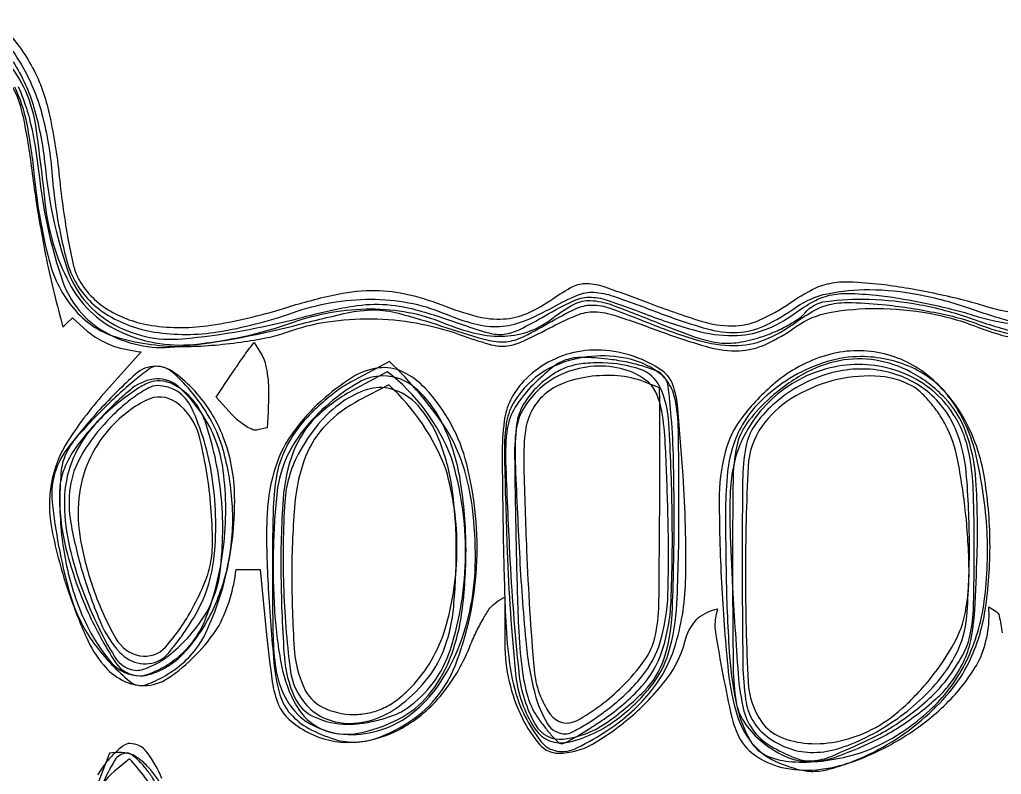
# Model space of a CAD drawing. Extents: x 0 to 564, y 0 to 802.
# Drawn here: x 149.9 to 251.3, y 206.8 to 284.8 of the extents above; entities that cross this region are included whole.
import ezdxf

# ---------------------------------------------------------------- set-up
doc = ezdxf.new("R2010")
doc.units = 0

msp = doc.modelspace()

# ---------------------------------------------------------------- linework, layer by layer
at = {"color": 8}
msp.add_lwpolyline([(146.40382, 284.831254, -0.065475), (150.038527, 280.22258, -0.070484), (152.195295, 275.068143, -0.045048), (153.266998, 268.652649, 0.016715), (153.603245, 265.577646, 0.01581), (154.148689, 262.4739, 0.015993), (154.80594, 259.759493, 0.051975), (155.480499, 258.03772, 0.133303), (158.795225, 254.424168, 0.102712), (163.82546, 252.537933, 0.07889), (170.373336, 252.560243, 0.044611), (178.080688, 254.528442, -0.04138), (182.102376, 255.583142, -0.043926), (186.162577, 255.93306, -0.045616), (190.074036, 255.568269, -0.052955), (193.654236, 254.5, 0.032933), (196.92398, 253.380242, 0.079975), (199.453239, 253.11499, 0.080588), (201.926176, 253.657473, 0.033828), (205.011414, 255.126587, -0.028498), (207.524973, 256.356452, -0.113258), (209.206381, 256.649422, -0.071081), (211.221707, 256.251441, -0.007026), (215.868912, 254.55011, 0.021035), (220.815668, 252.894646, 0.080559), (224.030384, 252.506668, 0.100376), (226.823443, 253.192384, 0.043179), (230.154373, 255.131226, -0.103367), (233.331483, 256.50238, -0.05224), (237.690992, 256.926743, -0.045866), (242.735953, 256.425559, -0.036907), (248, 255, 0.019295), (252.764309, 253.527975, 0.07595)], format="xyb", dxfattribs=at)
at = {"color": 250}
msp.add_lwpolyline([(147.987112, 284.241417, -0.069424), (151.083532, 280.124046, -0.07157), (152.882451, 275.391982, -0.029403), (153.9897, 268.599854, 0.009258), (154.403418, 265.2066, 0.011004), (154.923393, 262.021965, 0.009886), (155.47193, 259.365473, 0.067104), (155.939941, 258.112244, 0.132688), (158.979604, 254.88341, 0.101728), (163.552866, 253.21936, 0.07497), (169.647847, 253.240369, 0.037683), (177.160904, 254.987122, -0.020575), (182.287142, 256.365207, -0.049987), (186.170534, 256.839714, -0.058999), (189.667524, 256.502378, -0.040053), (193.5, 255.341614, 0.030144), (197.130556, 254.163106, 0.077277), (199.871653, 253.889854, 0.08974), (202.316114, 254.472251, 0.051516), (204.959656, 255.971252, -0.034712), (207.02573, 257.236237, -0.130663), (208.495071, 257.565025, -0.074762), (210.34312, 257.211602, -0.006699), (214.788879, 255.580688, 0.015234), (220.29783, 253.665777, 0.075743), (223.527155, 253.168221, 0.105683), (226.224576, 253.740081, 0.044214), (229.487503, 255.556091, -0.027326), (231.769689, 256.929042, -0.071375), (233.567326, 257.573936, -0.06186), (235.620766, 257.735201, -0.016767), (238.877045, 257.478333, -0.014041), (241.382874, 257.124344, -0.008972), (244.273558, 256.579308, -0.009013), (247.089696, 255.942673, -0.016579), (249.352097, 255.307983, 0.046337), (253.549203, 254.395522, 0.05996)], format="xyb", dxfattribs=at)
at = {"color": 9}
msp.add_lwpolyline([(148.581016, 280.438955, -0.080703), (150.48893, 277.478729, -0.067452), (151.521925, 273.841977, -0.009067), (152.506912, 265.934082, 0.093258), (155.000709, 257.630723, 0.16174), (160.107235, 252.655746, 0.137797), (167.846322, 251.265221, 0.060848), (178.080688, 253.528442, -0.04138), (182.102376, 254.583142, -0.043926), (186.162577, 254.93306, -0.045616), (190.074036, 254.568269, -0.052955), (193.654236, 253.5, 0.040394), (197.049833, 252.393418, 0.069696), (200.002909, 252.111664, 0.080386), (202.617917, 252.653936, 0.074864), (205, 254, -0.043096), (207.186102, 255.42497, -0.13718), (208.872261, 255.800018, -0.075714), (211.047302, 255.34793, -0.007471), (216.040375, 253.405457, 0.011389), (219.686847, 252.019665, 0.048222), (221.951244, 251.455841, 0.068849), (223.863083, 251.436374, 0.040971), (226.094162, 251.910034, 0.024973), (227.589641, 252.440801, 0.023797), (229.049662, 253.125595, 0.024518), (230.279058, 253.854499, 0.073596), (231.003815, 254.504578, -0.189316), (233.192147, 255.711093, -0.039858), (237.636412, 255.933472, -0.03877), (242.884789, 255.368787, -0.038411), (248, 254, 0.019352), (252.768351, 252.527319, 0.076188)], format="xyb", dxfattribs=at)
at = {"color": 253}
msp.add_lwpolyline([(149.229704, 280.458885, -0.072847), (151.369542, 275.731764, -0.045211), (152.51767, 269.738464, 0.05605), (154.797892, 259.08721, 0.179384), (159.27947, 253.521042, 0.159035), (166.709368, 251.840015, 0.041777), (178.880341, 254.009888, -0.018662), (183.906375, 255.14761, -0.057143), (187.385605, 255.395515, -0.057338), (190.824221, 254.849124, -0.018884), (195.707809, 253.285339, 0.019724), (198.360378, 252.440845, 0.095761), (199.927351, 252.318626, 0.088085), (201.488964, 252.782623, 0.015299), (204.207809, 254.250793, -0.019872), (207.035413, 255.744462, -0.107816), (208.713476, 256.139931, -0.086303), (210.570563, 255.848739, -0.010275), (214.5, 254.422119, 0.024849), (219.733359, 252.692953, 0.067744), (223.590269, 252.172424, 0.089069), (226.801188, 252.752739, 0.069905), (229.918106, 254.439575, -0.032357), (231.887433, 255.704487, -0.07106), (233.556601, 256.341118, -0.061716), (235.481702, 256.532752, -0.019645), (238.362381, 256.350037, -0.015695), (240.681815, 256.037323, -0.009372), (243.418943, 255.527519, -0.009379), (246.128622, 254.916903, -0.01603), (248.361694, 254.292969, 0.048091), (252.838705, 253.346263, 0.051275)], format="xyb", dxfattribs=at)
at = {"color": 7}
for points in [[(148.882973, 278.357285, -0.082141), (150.169006, 275.112554, -0.022675), (151.089905, 269.685791, 0.007099), (151.516784, 266.588191, 0.005467), (152.067408, 263.220749, 0.00553), (152.651392, 260.084097, 0.013118), (154.368973, 253.035645), (154.853333, 253.52002), (155.337692, 254.004333), (156.918854, 252.605408), (156.918854, 252.605408, 0.040123), (157.667445, 252.043233, 0.025892), (158.613251, 251.511513, 0.026003), (159.598703, 251.085095, 0.043796), (162.433365, 250.485413), (158.860992, 246.492737), (158.860992, 246.492737, 0.038794), (154.909749, 241.320308, 0.098689), (153.174129, 236.950172, 0.094641), (153.209803, 232.135931, 0.033821), (155.008163, 225.476257, 0.022497), (156.791518, 220.963601, 0.066071), (158.543447, 218.127113, 0.101823), (160.474193, 216.557446, 0.120494), (162.753784, 216, 0.148498), (165.204386, 216.744233, 0.052273), (168.059086, 219.120232, 0.051574), (170.489106, 222.192791, 0.092437), (172.25, 228), (173.495789, 228), (174.741577, 228), (175.406937, 221.25), (175.406937, 221.25, 0.010172), (175.986767, 216.383949, 0.065504), (176.645283, 214.002365, 0.113197), (177.744235, 212.482448, 0.058778), (179.684265, 211.149719, 0.132557), (184.24631, 210.125055, 0.110962), (189.051039, 211.42205, 0.097341), (193.329175, 214.872763, 0.079509), (196.354385, 219.927673, -0.015878), (197.028582, 221.468901, -0.018993), (197.763222, 222.872826, -0.018027), (198.461733, 223.99662, -0.106679), (200, 225.118042), (200.003738, 220.309021), (200.003738, 220.309021, 0.0578), (200.459573, 216.405516, 0.05585), (201.797808, 212.661774, 0.06328), (203.626038, 209.879081, 0.219193), (205.534958, 209, 0.131278), (209.057699, 209.941134, 0.050095), (213.218691, 212.925735, 0.049874), (216.804883, 216.784558, 0.101149), (218.590546, 220.5047, -0.045662), (218.919696, 221.443699, -0.043669), (219.417782, 222.32238, -0.046884), (219.999895, 223.018173, -0.103881), (221.976013, 223.92804), (221.816757, 223.213989), (221.816757, 223.213989, 0.094713), (221.765498, 221.537973, 0.007321), (222.54277, 217.08815, 0.008883), (223.454098, 212.712542, 0.063998), (224.193192, 210.693604, 0.131681), (226.094091, 208.614272, 0.094895), (229.02858, 207.445198, 0.080136), (232.649961, 207.336652, 0.060526), (236.510757, 208.32605), (236.510757, 208.32605, 0.051292), (241.750919, 211.01609, 0.057926), (246.102451, 214.625801, 0.065713), (249.023092, 218.620205, 0.125684), (250, 224.118042), (250.766739, 223.644165), (250.766739, 223.644165, -0.208963), (251.080247, 223.191025, -0.011475), (251.379887, 221.44854, -0.016212)], [(149.35387, 277.888245, -0.066328), (150.593552, 274.188271, -0.023148), (151.404205, 268.619141, 0.038068), (152.933677, 259.936336, 0.118464), (155.691116, 254.720146, 0.145656), (160.133868, 251.938475, 0.069299), (166.884857, 251.043884, 0.018317), (169.710703, 251.166241, 0.014772), (172.731806, 251.498207, 0.015026), (175.505321, 251.971545, 0.036689), (177.5, 252.528809, -0.048114), (181.70035, 253.599719, -0.041791), (186.233971, 253.917366, -0.040945), (190.852875, 253.47525, -0.041747), (195.307007, 252.286926, 0.014413), (198.402746, 251.276997, 0.088651), (200.063208, 251.094139, 0.090204), (201.671648, 251.499838, 0.01519), (204.531372, 252.907349, -0.023415), (207.448553, 254.283988, -0.105579), (209.290859, 254.62632, -0.07414), (211.411996, 254.252018, -0.008074), (216.103119, 252.598816, 0.019741), (221.055469, 250.98244, 0.078631), (224.218321, 250.604057, 0.100375), (226.933986, 251.262738, 0.04388), (230.154373, 253.131226, -0.108233), (233.544351, 254.555722, -0.047039), (238.438538, 254.988365, -0.04414), (243.863849, 254.476543, -0.048333), (248.945465, 253.021484, 0.043736), (252.945514, 251.836313, 0.070214)], [(164.582909, 206.380219, 0.067262), (163.036234, 209.121678, 0.234885), (161.269699, 210, 0.159129), (160.636984, 209.793402, 0.034861), (159.750465, 209.045303, 0.032971), (158.801683, 207.994172, 0.02649), (157.922104, 206.75, 0.100176)]]:
    msp.add_lwpolyline(points, format="xyb", dxfattribs=at)
at = {"color": 254}
msp.add_lwpolyline([(149.742498, 277.922551, -0.035003), (150.683064, 275.3694, -0.02844), (151.401035, 272.248596, -0.013926), (151.976318, 268.207581, 0.054378), (154.317957, 257.843691, 0.181312), (158.682865, 252.550583, 0.15682), (165.918565, 250.997918, 0.03813), (178.100342, 253.163696, -0.007658), (183.715002, 254.519013, -0.055501), (186.470781, 254.825203, -0.066077), (189.035841, 254.484123, -0.01326), (193.461807, 253.160095, 0.008736), (197.888999, 251.791979, 0.077193), (199.912224, 251.531242, 0.104643), (201.673198, 251.951821, 0.021783), (204.498398, 253.446167, -0.020805), (207.316159, 254.943676, -0.111464), (209.00107, 255.329094, -0.087308), (210.873732, 255.005119, -0.010119), (214.867065, 253.475891, 0.024508), (220.006007, 251.675646, 0.071995), (223.706646, 251.13826, 0.094339), (226.814771, 251.728467, 0.065056), (229.957687, 253.468811, -0.032885), (232.034769, 254.799794, -0.077386), (233.759874, 255.428856, -0.059753), (235.855007, 255.588052, -0.0137), (239.401962, 255.33606, -0.014502), (241.983887, 255.005547, -0.012165), (244.699266, 254.509613, -0.01234), (247.158881, 253.934605, -0.032724), (248.872131, 253.36731, 0.050943), (252.501966, 252.3101, 0.064239)], format="xyb", dxfattribs=at)
at = {"color": 7}
for points in [[(171.84166, 243.99762), (170.183304, 245.816711), (171.760056, 248.158325), (171.760056, 248.158325, -0.001853), (172.392075, 249.089469, -0.002303), (172.987019, 249.9505, -0.001876), (173.492522, 250.669172, -0.017417), (174.108749, 251.442078), (174.931793, 250.110352), (174.931793, 250.110352, -0.075442), (175.238509, 249.39089, -0.025355), (175.467785, 248.269539, -0.024564), (175.599105, 246.984858, -0.025755), (175.446548, 242.648865), (174.473282, 242.413696), (174.473282, 242.413696, -0.1524), (173.986637, 242.445574, -0.043507), (173.298759, 242.781975, -0.039463), (172.548022, 243.318712, -0.033017)], [(210.796326, 211.483887), (210.796326, 211.483887, 0.078349), (215.157042, 215.473499, 0.097934), (217.676615, 220.334641, 0.067382), (218.696889, 227.160066, 0.02018), (218.417297, 237.695862, 0.004578), (217.888601, 244.635069, 0.063402), (217.360596, 247.090218, 0.151253), (216.318949, 248.493067, 0.059089), (214.194427, 249.692139, 0.067354), (210.845822, 250.58752, 0.077173), (207.537285, 250.497276, 0.079852), (204.503155, 249.421681, 0.079307), (201.950806, 247.447632, 0.073519), (200.598137, 245.501584, 0.084032), (199.944136, 243.333549, 0.033193), (199.734062, 239.773726, 0.002959), (199.853745, 230.799866, 0.00493), (200.076134, 223.163542, 0.02113), (200.445532, 218.625923, 0.035379), (201.06558, 215.473529, 0.051748), (202.083206, 212.836914, 0.047116), (203.775645, 210.172521, 0.191458), (205.399452, 209.215881, 0.156795), (207.451954, 209.540808, 0.029143)], [(235.684906, 208.055908), (235.684906, 208.055908, 0.044311), (239.510042, 209.891425, 0.041368), (243.047045, 212.409355, 0.043053), (245.971819, 215.345843, 0.061705), (247.964828, 218.427368, 0.075133), (249.629272, 223.791759, 0.039922), (250.124317, 230.745361, 0.039917), (249.507745, 237.692512, 0.074826), (247.75, 243.038086, 0.100109), (243.961534, 247.8534, 0.124468), (238.864943, 250.359291, 0.125482), (233.222023, 250.131465, 0.102733), (227.892609, 247.256165, 0.055125), (224.51622, 243.711965, 0.100001), (222.775616, 240.124016, 0.064295), (222.151918, 235.116903, 0.012644), (222.422272, 226.039673, 0.011131), (223.08677, 217.462975, 0.054043), (224.090891, 212.69503, 0.102452), (225.730085, 209.830386, 0.116509), (228.308304, 208.009583, 0.028276), (230.324851, 207.327006, 0.069141), (231.87508, 207.121521, 0.065224), (233.476223, 207.341516, 0.023014)], [(165.885712, 217.632507), (165.885712, 217.632507, 0.132535), (169.200721, 221.598336, 0.056523), (171.392626, 228.217354, 0.055052), (172.102833, 235.526148, 0.087485), (170.93338, 241.684875, 0.05214), (169.600687, 244.332283, 0.047896), (167.715773, 246.729805, 0.051469), (165.684681, 248.461385, 0.151932), (163.953049, 249, 0.187366), (161.849249, 248.182956, 0.021382), (158.17461, 244.521286, 0.025257), (154.814118, 240.481857, 0.099703), (153.429916, 237.576782, 0.088955), (153.25051, 234.960267, 0.019098), (153.920055, 230.443855, 0.020853), (154.986957, 225.826257, 0.048038), (156.257111, 222.5, 0.044211), (157.570695, 220.35332, 0.030974), (159.396931, 218.18261, 0.027624), (161.2564, 216.435664, 0.176544), (162.451813, 216, 0.08934), (163.026349, 216.103484, 0.021846), (163.915579, 216.479546, 0.021688), (164.912448, 217.007621, 0.020127)], [(189.808136, 212.024414), (189.808136, 212.024414, 0.164632), (194.901347, 218.108833, 0.078644), (197.08983, 228.19577, 0.075911), (196.073573, 238.878543, 0.12764), (191.777954, 246.736328, 0.093803), (189.449453, 248.432473, 0.142444), (186.993448, 248.827583, 0.110229), (184.248866, 247.847303, 0.043049), (181.022705, 245.40155, 0.058854), (177.931986, 241.867014, 0.081983), (176.155458, 238.067207, 0.062928), (175.425001, 233.169361, 0.021751), (175.576462, 226.005127, 0.005652), (176.156273, 218.384492, 0.048771), (176.781776, 215.036636, 0.111072), (177.860993, 213.077054, 0.087474), (179.762711, 211.565308, 0.048246), (182.405752, 210.445611, 0.087716), (184.725039, 210.144005, 0.084176), (187.071508, 210.653029, 0.041508)], [(164.418625, 184.25), (164.418625, 184.25, 0.021997), (164.629521, 185.58851, 0.003351), (164.91444, 188.276932, 0.003746), (165.20586, 191.45675, 0.003237), (165.465164, 194.799133, 0.008999), (165.702618, 199.27899, 0.034292), (165.608641, 202.075012, 0.053059), (165.171641, 204.143806, 0.054899), (164.31189, 206.049133, 0.039296), (163.51919, 207.17823, 0.04298), (162.58095, 208.133186, 0.047365), (161.642671, 208.794094, 0.130484), (159.165421, 209), (157.457184, 204.527039), (157.457184, 204.527039, 0.059782), (156.546241, 200.889584, 0.061854), (156.537294, 197.182678, 0.04435), (157.501177, 192.655542, 0.014874), (161.271713, 182), (162.616806, 182), (163.961899, 182), (164.418625, 184.25)]]:
    msp.add_lwpolyline(points, format="xyb", close=True, dxfattribs=at)
at = {"color": 254}
for points in [[(190.490768, 213.171387), (190.490768, 213.171387, 0.075668), (193.126199, 215.982036, 0.053433), (195.187531, 219.796654, 0.049842), (196.515013, 224.260442, 0.046654), (196.972458, 229, 0.029961), (196.668882, 234.327218, 0.049673), (195.704582, 238.719994, 0.055717), (194.000489, 242.468517, 0.051991), (188.100327, 249.5), (184.331131, 247.5), (184.331131, 247.5, 0.036856), (182.721483, 246.487444, 0.023328), (180.999098, 245.089378, 0.023398), (179.427101, 243.548896, 0.039405), (178.28096, 242.102112, 0.049813), (177.043654, 239.791617, 0.059393), (176.376564, 237.41333, 0.033079), (176.073497, 234.004957, 0.005638), (176, 227.487, 0.005414), (176.069284, 221.088202, 0.031728), (176.354918, 217.739403, 0.060656), (176.965714, 215.529731, 0.069027), (178.072586, 213.634888, 0.119928), (180.52415, 211.710242, 0.097697), (183.78129, 210.94046, 0.090597), (187.302199, 211.448847, 0.085812)], [(211.656662, 212.551697), (211.656662, 212.551697, 0.059199), (215.063225, 215.854009, 0.098761), (216.921455, 219.373413, 0.060774), (217.782599, 224.466081, 0.011529), (218, 233.893616, 0.003268), (217.947325, 241.953292, 0.034641), (217.677286, 245.226006, 0.09306), (217.028538, 247.07666, 0.109695), (215.777496, 248.443298, 0.100249), (212.683089, 249.792572, 0.075401), (208.967722, 250.018875, 0.075188), (205.341892, 249.132436, 0.098512), (202.507553, 247.25, 0.064245), (200.886459, 245.160531, 0.100914), (200.151785, 243.018265, 0.038301), (199.968635, 239.543632, 0.002752), (200.252411, 229.896118, 0.016526), (201.117228, 217.190374, 0.120739), (203.144543, 211.483315, 0.315332), (206.545359, 210.131962, 0.105111)], [(238.914047, 209.956177), (238.914047, 209.956177, 0.072937), (244.157904, 213.678925, 0.089337), (247.691456, 218.529137, 0.080705), (249.538433, 224.710367, 0.048395), (249.788651, 232.386841, 0.044712), (248.577573, 240.214792, 0.098603), (246.014677, 245.666779, 0.128017), (242.069163, 248.85832, 0.106778), (236.784058, 250, 0.074031), (233.340204, 249.487286, 0.056487), (229.837975, 247.971603, 0.056427), (226.759845, 245.708252, 0.073425), (224.569458, 242.985413, 0.057821), (223.55744, 240.69056, 0.048249), (223.018942, 238.07975, 0.026483), (222.811277, 234.239881, 0.004961), (222.873611, 227.194092, 0.012159), (223.226541, 219.007753, 0.040901), (224.022764, 213.70929, 0.068359), (225.307996, 210.370143, 0.172778), (227.228958, 208.669312, 0.080489), (229.668964, 208.118784, 0.042767), (232.773693, 208.193947, 0.041082), (236.020671, 208.824483, 0.049499)], [(166.777954, 219.263672), (166.777954, 219.263672, 0.075442), (169.730013, 223.545599, 0.065), (171.467308, 228.732834, 0.061422), (171.873658, 234.473368, 0.054758), (170.912155, 240.377747, 0.05784), (169.73452, 243.272297, 0.04314), (167.820463, 246.142319, 0.043292), (165.707519, 248.361272, 0.182831), (164.019135, 249, 0.159154), (163.392089, 248.795219, 0.011879), (161.948055, 247.685844, 0.015512), (160.265425, 246.24, 0.01113), (158.473679, 244.526306, 0.014943), (155.840706, 241.731085, 0.074936), (154.672855, 239.933083, 0.085889), (154.164973, 237.985493, 0.023018), (154.0439, 234.776306, 0.04981), (154.738252, 228.363454, 0.057479), (156.684738, 222.53318, 0.06889), (159.390651, 218.354168, 0.218013), (162.34874, 217, 0.07803), (163.384482, 217.162628, 0.040265), (164.599659, 217.66494, 0.038779), (165.794335, 218.397371, 0.047318)], [(164.731277, 193.845398), (164.731277, 193.845398, 0.006494), (164.961007, 199.304056, 0.029249), (164.867151, 202.494667, 0.050764), (164.449557, 204.673903, 0.072444), (163.619995, 206.457214, 0.024249), (162.912367, 207.430731, 0.030714), (162.163876, 208.253044, 0.031772), (161.474316, 208.842664, 0.162381), (161.002625, 209, 0.260959), (159.732663, 208.288748, 0.040461), (158.381151, 205.620537, 0.04177), (157.346293, 202.327481, 0.055304), (157, 199.206238, 0.053686), (157.35448, 195.914312, 0.014592), (158.619564, 190.826729, 0.014483), (160.175535, 185.82969, 0.055744), (162.225739, 181.825745), (163.201096, 182.801086), (163.201096, 182.801086, 0.155067), (163.60985, 183.590631, 0.00809), (164.052916, 186.447693, 0.012166), (164.447818, 189.916923, 0.008491)]]:
    msp.add_lwpolyline(points, format="xyb", close=True, dxfattribs=at)
at = {"color": 9}
for points in [[(210.438126, 212.10498), (210.438126, 212.10498, 0.047006), (214.432038, 215.443315, 0.114903), (216.42889, 218.686951, 0.070594), (217.298725, 223.411529, 0.010279), (217.5, 233.20105, 0.005606), (217.431679, 239.294051, 0.013917), (217.207575, 243.749344, 0.01301), (216.869655, 246.983416, 0.165408), (216.33696, 248.064087, 0.102251), (215.603228, 248.546025, 0.022975), (214.182178, 249.035034, 0.0229), (212.457759, 249.456465, 0.020414), (210.63472, 249.737732, 0.023249), (207.966592, 249.913412, 0.087838), (206.31933, 249.654388, 0.089294), (204.8753, 248.847965, 0.024499), (202.937057, 247.090881, 0.055187), (201.079527, 244.770878, 0.106785), (200.263613, 242.550262, 0.0442), (200.087084, 239.092494, 0.003343), (200.500092, 229.716248, 0.013055), (201.450412, 217.36893, 0.103071), (203.183094, 211.928764, 0.302776), (206.079178, 210.461165, 0.121418)], [(238.610611, 210.493225), (238.610611, 210.493225, 0.02772), (240.705223, 211.68621, 0.021103), (242.861826, 213.210754, 0.02151), (244.766671, 214.817037, 0.045936), (246.056946, 216.243225, 0.048718), (247.379295, 218.418372, 0.061379), (248.134008, 220.648849, 0.036524), (248.545618, 223.7813, 0.00704), (248.794876, 229.5, 0.022445), (248.67633, 237.19453, 0.07189), (247.640566, 242.205696, 0.10279), (245.490715, 245.694835, 0.080711), (241.952667, 248.399292, 0.082459), (238.318137, 249.632208, 0.089115), (234.581091, 249.575157, 0.081442), (230.832784, 248.183289, 0.05624), (227.169357, 245.509766, 0.05043), (224.979399, 243.048951, 0.107292), (223.962456, 240.72625, 0.04664), (223.58073, 237.128552, 0.003639), (223.530289, 227.457581, 0.002623), (223.60123, 217.750776, 0.037607), (223.903725, 214.311661, 0.103527), (224.695585, 212.265376, 0.071343), (226.336044, 210.38739, 0.066658), (228.934322, 208.695296, 0.113671), (231.451645, 208.138306, 0.086605), (234.428437, 208.684276, 0.02704)], [(165.647125, 218.465393), (165.647125, 218.465393, 0.149053), (169.108574, 222.890043, 0.062283), (170.95348, 230.315376, 0.06127), (170.927755, 238.203062, 0.11709), (168.715637, 244.102112, 0.061324), (166.303991, 246.883157, 0.19865), (164.047777, 247.685654, 0.158859), (161.533452, 246.723285, 0.036377), (158.170837, 243.569519, 0.018405), (156.145658, 241.203351, 0.045916), (154.900709, 239.300369, 0.060417), (154.228549, 237.551184, 0.061624), (154, 235.703857, 0.063469), (154.73489, 229.937852, 0.041611), (156.950361, 223.608688, 0.039435), (159.79578, 218.384244, 0.253546), (162.350067, 217, 0.080045), (162.953607, 217.097244, 0.024688), (163.815605, 217.430458, 0.023996), (164.757679, 217.904522, 0.024209)], [(189.039856, 212.52063), (189.039856, 212.52063, 0.099745), (192.112614, 214.985571, 0.07945), (194.292515, 218.644394, 0.062303), (195.584073, 223.613161, 0.032477), (196, 230.009827, 0.040614), (195.410736, 237.252373, 0.070761), (193.612173, 242.992287, 0.098743), (190.852743, 246.684688, 0.185112), (187.421738, 248, 0.131269), (184.922881, 247.332452, 0.047388), (181.898813, 245.188133, 0.04641), (179.134334, 242.317371, 0.069615), (177.364029, 239.328796, 0.073628), (176.447012, 235.719286, 0.020519), (176.09185, 229.882111, 0.021268), (176.235902, 223.562782, 0.031343), (176.944153, 218.059265, 0.08208), (178.488249, 213.88691, 0.157061), (181.096685, 211.500488, 0.152243), (184.670957, 211.043239, 0.075724)], [(164, 185.849121), (164, 185.849121, -0.01228), (164.038352, 187.410488, -0.002842), (164.182339, 190.035316, -0.002933), (164.383105, 193.056734, -0.002865), (164.620728, 196.099121, 0.009057), (164.897735, 200.31798, 0.046765), (164.790243, 202.65258, 0.078288), (164.279588, 204.328711, 0.05772), (161.229233, 208.43512), (159.641083, 207.117065), (159.641083, 207.117065, 0.165208), (157.779203, 204.084449, 0.066278), (157.332106, 199.17366, 0.053115), (158.242899, 193.052002, 0.035503), (161.897949, 183), (162.948975, 183), (164, 183), (164, 185.849121)]]:
    msp.add_lwpolyline(points, format="xyb", close=True, dxfattribs=at)
at = {"color": 253}
for points in [[(210.257019, 212.528687), (210.257019, 212.528687, 0.05904), (214.124156, 215.884918, 0.105461), (216.235941, 219.506393, 0.069144), (217.178003, 224.692039, 0.014568), (217.293411, 233.920837, 0.00968), (216.962171, 243.120882, 0.094809), (216.026114, 246.874336, 0.206441), (214.014154, 248.67553, 0.074336), (210.149261, 249.357361, 0.033407), (208.090561, 249.27377, 0.058545), (206.430094, 248.894905, 0.061681), (204.961616, 248.159119, 0.04165), (203.492477, 246.99292, 0.070053), (201.949153, 245.071637, 0.100741), (201.231726, 243.017761, 0.03674), (201.020552, 239.605222, 0.002573), (201.181641, 230.011475, 0.004276), (201.423342, 222.086047, 0.021698), (201.787092, 217.683197, 0.039866), (202.379869, 214.839483, 0.077841), (203.365005, 212.75, 0.015141), (204.12696, 211.696597, 0.021222), (204.873947, 210.807808, 0.018244), (205.532514, 210.13922, 0.191403), (205.882874, 210, 0.124462), (206.294465, 210.104067, 0.007213), (207.437082, 210.74279, 0.010602), (208.783955, 211.559982, 0.007575)], [(237.617035, 210.402161), (237.617035, 210.402161, 0.030904), (239.845249, 211.612398, 0.024317), (242.100502, 213.181847, 0.024829), (244.118148, 214.902946, 0.040945), (245.617035, 216.567566, 0.035123), (247.274988, 219.092616, 0.076567), (248.084595, 221.256966, 0.045202), (248.423966, 224.200866, 0.006108), (248.5, 230.425171, 0.007616), (248.417957, 235.811197, 0.028769), (248.121731, 239.169296, 0.045145), (247.538654, 241.596744, 0.054572), (246.551651, 243.720764, 0.14732), (241.793581, 248.015187, 0.137204), (235.312799, 249.12088, 0.130217), (228.940189, 246.702569, 0.127194), (224.533234, 241.428772, 0.05295), (223.725872, 239.126408, 0.040441), (223.324982, 236.485138, 0.024902), (223.251127, 232.792401, 0.006154), (223.506226, 226.737366, 0.004087), (224.103431, 217.208055, 0.04308), (224.712515, 213.357201, 0.111346), (225.800598, 211.187037, 0.097083), (227.762711, 209.565308, 0.030988), (230.167771, 208.447161, 0.114992), (231.81135, 208.208412, 0.078212), (233.711413, 208.675065, 0.009709)], [(168.401794, 222.336365), (168.401794, 222.336365, 0.130735), (170.61034, 227.844545, 0.056097), (170.684282, 235.830048, 0.056577), (169.041546, 243.321944, 0.189859), (165.848602, 247.081055, 0.084108), (164.679003, 247.473291, 0.111746), (163.563124, 247.398621, 0.07203), (162.245539, 246.789241, 0.018651), (160.329559, 245.437805, 0.057794), (157.166754, 242.388877, 0.083704), (155.238413, 239.030693, 0.08374), (154.518161, 235.226975, 0.057892), (154.937225, 230.857117, 0.030458), (156.127059, 226.593768, 0.02821), (157.851301, 222.392647, 0.025744), (159.722929, 218.944907, 0.167302), (161.223267, 217.705505, 0.169945), (162.670295, 217.673309, 0.064715), (164.518154, 218.551559, 0.052559), (166.509614, 220.155224, 0.036642)], [(189.885712, 213.632507), (189.885712, 213.632507, 0.163154), (194.389726, 219.728506, 0.076967), (195.959755, 229.504768, 0.075286), (194.495826, 239.552313, 0.137983), (187.857117, 248.43927), (184.222534, 246.469666), (184.222534, 246.469666, 0.071038), (180.43278, 243.657095, 0.106881), (178.194099, 240.221779, 0.074238), (177.103147, 235.259066, 0.020403), (176.883514, 227.240234, 0.01444), (177.23512, 218.932553, 0.088956), (178.28406, 214.800804, 0.182141), (180.345127, 212.743849, 0.106416), (183.800552, 212, 0.037156), (185.408858, 212.119682, 0.028395), (187.13677, 212.479546, 0.029067), (188.724295, 213.006025, 0.058235)]]:
    msp.add_lwpolyline(points, format="xyb", close=True, dxfattribs=at)
at = {"color": 8}
for points in [[(210.656662, 213.551697), (210.656662, 213.551697, 0.057451), (214.163997, 216.928093, 0.099984), (216.058971, 220.477943, 0.066021), (216.85925, 225.462996, 0.014212), (216.849655, 234.227295, 0.00453), (216.587983, 241.007554, 0.030597), (216.223173, 244.347107, 0.067278), (215.607646, 246.306801, 0.125845), (214.55751, 247.581604, 0.101792), (211.949165, 248.773054, 0.08203), (208.866831, 248.964104, 0.080329), (205.827532, 248.148731, 0.090993), (203.345398, 246.43634, 0.068047), (201.852827, 244.470942, 0.101498), (201.193832, 242.422981, 0.037551), (201.080045, 239.072447, 0.002653), (201.514923, 229.711792, 0.009992), (202.164633, 220.667657, 0.039317), (203.110937, 215.164513, 0.074867), (204.428319, 212.034135, 0.261476), (206.270615, 211, 0.116625), (206.859463, 211.139243, 0.015628), (207.988262, 211.749557, 0.017364), (209.299486, 212.574615, 0.013813)], [(237.299667, 210.616943), (237.299667, 210.616943, 0.03317), (240.253349, 212.364105, 0.036296), (242.857033, 214.439789, 0.038278), (245.00427, 216.750797, 0.048138), (246.595016, 219.200317, 0.100792), (247.722401, 223.137963, 0.019915), (248.003681, 230.5131, 0.021098), (247.676703, 237.957782, 0.077579), (246.555283, 242.521912, 0.134283), (243.357209, 246.619306, 0.127997), (238.460587, 248.611923, 0.116758), (232.845424, 248.045116, 0.099644), (227.70578, 245.021973, 0.059698), (225.803545, 242.858388, 0.106157), (224.904509, 240.673927, 0.042161), (224.570534, 237.155515, 0.003107), (224.530289, 227.462708, 0.002725), (224.600218, 218.153712, 0.032139), (224.879227, 214.5476, 0.088906), (225.557563, 212.492533, 0.098814), (226.891083, 210.887146, 0.07714), (229.138849, 209.580106, 0.086911), (231.585913, 209.085762, 0.077024), (234.289545, 209.433173, 0.046606)], [(164.624161, 218.76532), (164.624161, 218.76532, 0.070829), (165.187454, 219.259623, 0.013773), (166.041464, 220.312309, 0.014382), (166.975504, 221.606192, 0.012863), (167.870422, 223, 0.113023), (170.000652, 229.42905, 0.062439), (169.752468, 237.741615, 0.06901), (167.643989, 244.746758, 0.293147), (164.131058, 247, 0.128828), (163.168501, 246.747806, 0.028852), (161.728054, 245.824165, 0.028104), (160.14018, 244.529418, 0.023963), (158.616364, 242.997131, 0.053067), (156.205036, 239.680697, 0.095448), (155.111601, 236.512398, 0.08004), (155.177688, 232.787582, 0.028721), (156.416687, 227.610535, 0.027069), (158.27743, 222.4564, 0.087078), (160.251276, 219.405884, 0.168353), (162.365879, 218.280154, 0.185713)], [(189.385117, 214.088318), (189.385117, 214.088318, 0.062378), (192.118154, 216.852725, 0.079448), (193.823936, 220.001015, 0.061522), (194.726326, 224.131633, 0.023053), (195, 230.064209, 0.034682), (194.558424, 236.422582, 0.06248), (193.199602, 241.460083, 0.083704), (191.042741, 244.936632, 0.151797), (188.211029, 246.661865, 0.137477), (185.830117, 246.596785, 0.078767), (183.23361, 245.317528, 0.06611), (180.742175, 243.010367, 0.050942), (178.679153, 239.928894, 0.106463), (177.285945, 235.010535, 0.024358), (177.153805, 226.318695, 0.022097), (177.822932, 217.723398, 0.154636), (179.550095, 213.944641, 0.114303), (181.555378, 212.550214, 0.098972), (184.080114, 212.083755, 0.089416), (186.808897, 212.61695, 0.073934)]]:
    msp.add_lwpolyline(points, format="xyb", close=True, dxfattribs=at)
at = {"color": 250}
for points in [[(212.117645, 215.882324), (212.117645, 215.882324, 0.039339), (214.454893, 218.619458, 0.102483), (215.514706, 220.968246, 0.050622), (215.923251, 224.401066, 0.004324), (216, 246.786011), (214.418213, 247.393005), (214.418213, 247.393005, 0.071841), (211.690044, 248.011581, 0.056042), (208.648779, 247.912903, 0.058214), (205.850089, 247.166297, 0.102458), (203.857254, 245.857239, 0.089276), (202.661645, 244.13682, 0.082414), (202.098146, 242.058739, 0.031965), (201.97057, 238.558514, 0.003022), (202.258362, 229.976318, 0.011701), (203.038004, 217.611019, 0.131766), (204.701603, 213.030708, 0.384473), (207.489661, 212.388827, 0.069506)], [(237.901215, 211.448914), (237.901215, 211.448914, 0.063922), (241.024989, 213.608642, 0.041337), (244.043375, 216.812637, 0.041849), (246.423419, 220.372683, 0.080222), (247.584213, 223.597168, 0.05013), (247.961556, 228.011792, 0.022726), (247.611267, 233.808853, 0.022089), (246.76694, 239.396648, 0.070898), (245.529907, 242.942139, 0.031861), (244.794942, 244.165639, 0.026781), (243.869644, 245.362343, 0.027633), (242.902979, 246.365274, 0.064383), (242.055389, 246.970337, 0.114105), (238.277537, 247.992219, 0.07536), (233.78993, 247.480713, 0.073928), (229.567639, 245.637958, 0.100505), (226.560699, 242.783203, 0.14124), (225.145625, 238.657155, 0.01241), (224.86727, 227.502411, 0.012407), (225.142644, 216.347436, 0.14131), (226.556702, 212.222534, 0.141077), (228.453265, 210.690488, 0.082961), (231.310587, 210.010506, 0.07213), (234.640258, 210.263777, 0.06442)], [(190.332611, 215.825256), (190.332611, 215.825256, 0.118767), (193.839261, 221.843833, 0.07138), (195.069597, 230.061752, 0.071301), (193.939306, 238.30485, 0.117734), (188.032379, 247.068115), (184.97197, 245.485474), (184.97197, 245.485474, 0.080056), (181.556097, 242.958025, 0.101571), (179.437868, 239.664627, 0.070606), (178.328403, 234.886106, 0.021699), (178.003738, 227.472534, 0.016438), (178.251598, 219.848784, 0.087476), (179.238371, 215.814384, 0.174017), (181.19016, 213.756605, 0.117345), (184.369614, 213, 0.052151), (186.000543, 213.170574, 0.058581), (187.49461, 213.674736, 0.054461), (188.916164, 214.548817, 0.036692)], [(167.764481, 224), (167.764481, 224, 0.025211), (169.028927, 226.671787, 0.055892), (169.650743, 228.834641, 0.048766), (169.822713, 231.258606, 0.015386), (169.614182, 234.887756, 0.040826), (168.422567, 241.838986, 0.175461), (166.093462, 245.252441, 0.283864), (162.938295, 245.478309, 0.0924), (159.103592, 242.46521, 0.077655), (156.994972, 239.142895, 0.078781), (156.013695, 235.352081, 0.068161), (156.188525, 230.989326, 0.040778), (157.513382, 225.962036, 0.04393), (159.833037, 220.863703, 0.220182), (162.316454, 219.081177, 0.263722), (164.946448, 219.972026, 0.059083)]]:
    msp.add_lwpolyline(points, format="xyb", close=True, dxfattribs=at)

doc.saveas('drawing.dxf')
